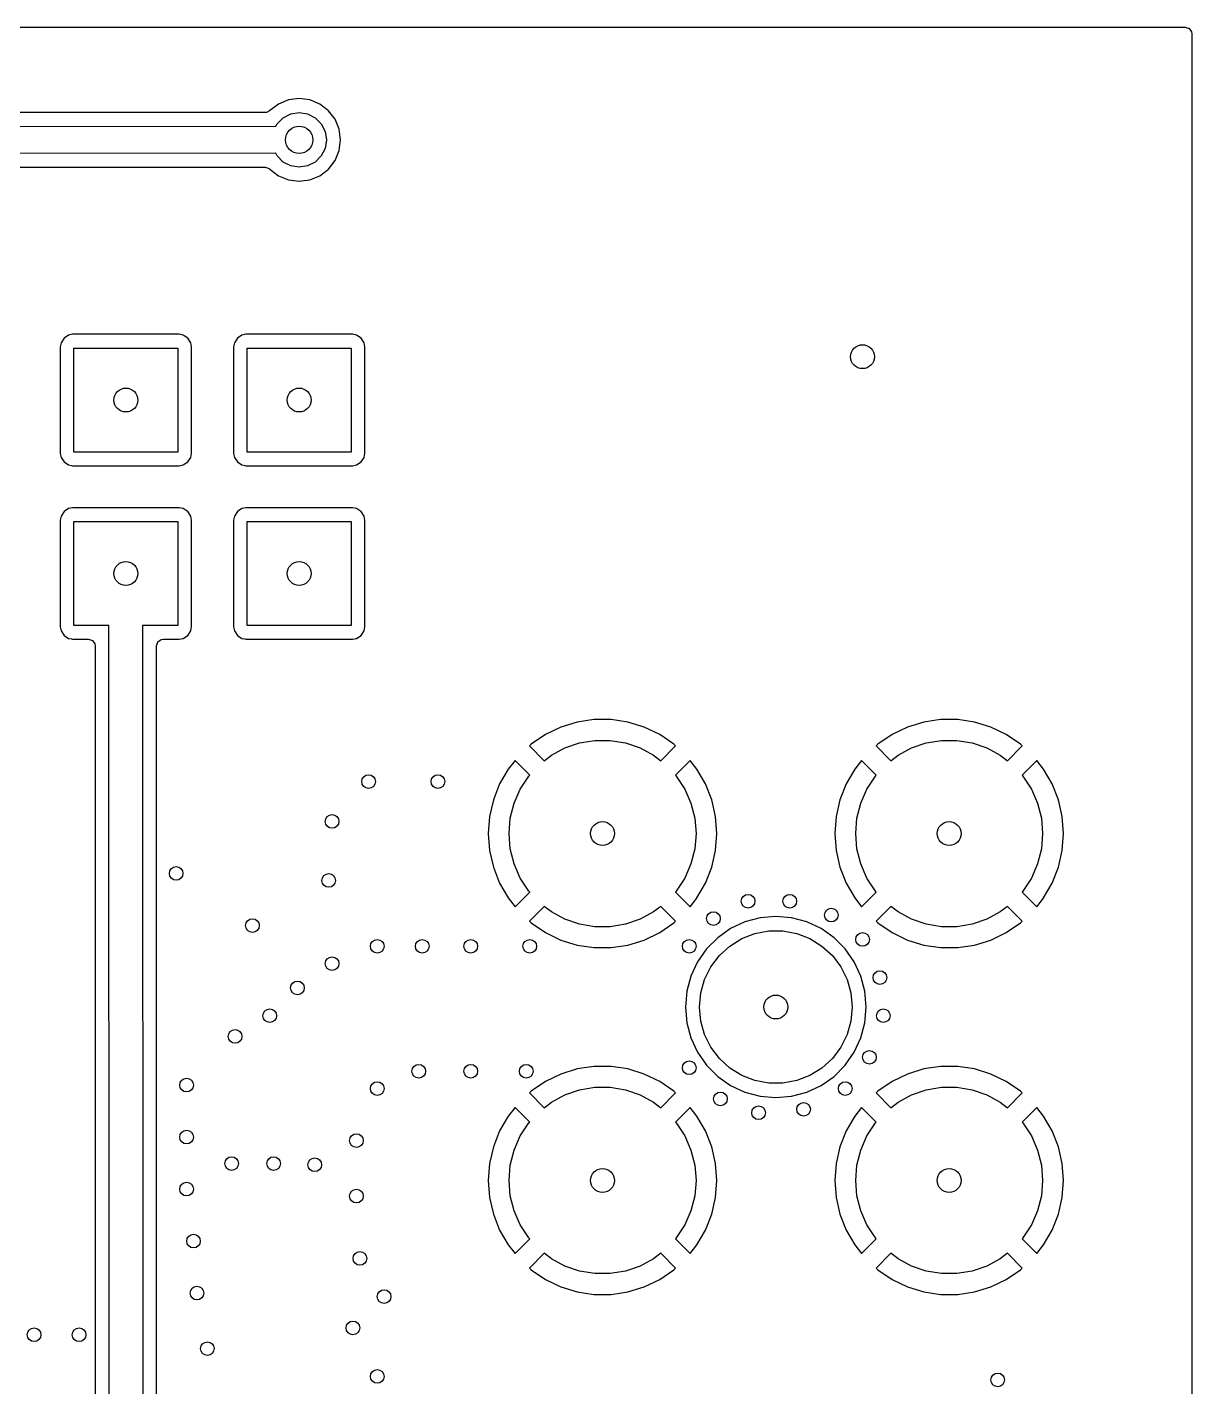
# Model space of a CAD drawing. Extents: x 5.29 to 6.87, y -4.43 to -2.85.
# Drawn here: x 6.199 to 6.871, y -3.638 to -2.854 of the extents above; entities that cross this region are included whole.
import ezdxf

# ---------------------------------------------------------------- set-up
doc = ezdxf.new("R2010")
doc.units = 0
doc.header["$MEASUREMENT"] = 0
doc.layers.add('BLACK', color=7, linetype='CONTINUOUS')

msp = doc.modelspace()

# ---------------------------------------------------------------- linework, layer by layer
at = {"layer": 'BLACK', "linetype": 'CONTINUOUS'}
for p, q in [((5.29441, -2.8535), (6.86661, -2.8535)), ((6.86661, -2.8535), (6.86891, -2.85425)), ((6.86891, -2.85425), (6.87032, -2.8562)), ((6.87032, -2.8562), (6.87051, -2.8574)), ((6.87051, -2.8574), (6.87051, -4.42961)), ((6.34359, -2.89785), (6.33845, -2.9018)), ((6.34934, -2.89547), (6.34359, -2.89785)), ((6.34359, -2.89785), (6.34359, -2.89785)), ((6.35551, -2.89466), (6.34934, -2.89547)), ((6.34934, -2.89547), (6.34934, -2.89547)), ((6.36168, -2.89547), (6.35551, -2.89466)), ((6.35551, -2.89466), (6.35551, -2.89466)), ((6.36743, -2.89785), (6.36168, -2.89547)), ((6.36168, -2.89547), (6.36168, -2.89547)), ((6.37237, -2.90164), (6.36743, -2.89785)), ((6.33594, -2.90274), (6.17508, -2.90274)), ((6.33655, -2.90269), (6.33594, -2.90274)), ((6.33841, -2.90174), (6.33655, -2.90269)), ((6.33845, -2.9018), (6.33841, -2.90174)), ((6.34277, -2.90925), (6.34626, -2.90576)), ((6.34626, -2.90576), (6.35065, -2.90353)), ((6.35065, -2.90353), (6.35551, -2.90276)), ((6.35551, -2.90276), (6.36038, -2.90353)), ((6.36038, -2.90353), (6.36477, -2.90576)), ((6.36477, -2.90576), (6.36825, -2.90925)), ((6.37616, -2.90658), (6.37237, -2.90164)), ((6.37237, -2.90164), (6.37237, -2.90164)), ((6.37237, -2.90164), (6.37237, -2.90164)), ((6.37237, -2.90164), (6.37237, -2.90164)), ((6.37237, -2.90164), (6.37237, -2.90164)), ((6.37855, -2.91233), (6.37616, -2.90658)), ((6.37616, -2.90658), (6.37616, -2.90658)), ((6.16903, -2.91077), (6.34206, -2.91064)), ((6.34206, -2.91064), (6.34277, -2.90925)), ((6.36825, -2.90925), (6.37049, -2.91364)), ((6.37049, -2.91364), (6.37126, -2.9185)), ((6.37936, -2.9185), (6.37855, -2.91233)), ((6.37049, -2.92337), (6.36825, -2.92776)), ((6.37126, -2.9185), (6.37049, -2.92337)), ((6.37855, -2.92468), (6.37936, -2.9185)), ((6.342, -2.92624), (6.16896, -2.92637)), ((6.34277, -2.92776), (6.342, -2.92624)), ((6.34626, -2.93124), (6.34277, -2.92776)), ((6.35065, -2.93348), (6.34626, -2.93124)), ((6.36477, -2.93124), (6.36038, -2.93348)), ((6.36825, -2.92776), (6.36477, -2.93124)), ((6.37237, -2.93537), (6.37616, -2.93043)), ((6.37616, -2.93043), (6.37855, -2.92468)), ((6.17508, -2.93427), (6.33594, -2.93427)), ((6.33594, -2.93427), (6.33823, -2.93502)), ((6.33823, -2.93502), (6.33857, -2.9353)), ((6.33857, -2.9353), (6.33865, -2.93537)), ((6.33865, -2.93537), (6.33865, -2.93537)), ((6.33865, -2.93537), (6.34359, -2.93915)), ((6.34359, -2.93915), (6.34934, -2.94154)), ((6.35551, -2.93425), (6.35065, -2.93348)), ((6.36038, -2.93348), (6.35551, -2.93425)), ((6.36168, -2.94154), (6.36743, -2.93915)), ((6.36743, -2.93915), (6.37237, -2.93537)), ((6.34934, -2.94154), (6.35397, -2.94215)), ((6.35397, -2.94215), (6.35551, -2.94235)), ((6.35551, -2.94235), (6.35675, -2.94219)), ((6.35551, -2.94235), (6.35551, -2.94235)), ((6.35551, -2.94235), (6.35551, -2.94235)), ((6.35675, -2.94219), (6.36168, -2.94154)), ((6.21982, -3.03281), (6.21808, -3.03542)), ((6.22243, -3.03107), (6.21982, -3.03281)), ((6.21982, -3.03281), (6.21982, -3.03281)), ((6.22473, -3.03061), (6.22243, -3.03107)), ((6.22243, -3.03107), (6.22243, -3.03107)), ((6.28629, -3.03061), (6.22473, -3.03061)), ((6.22473, -3.03061), (6.22473, -3.03061)), ((6.22473, -3.03061), (6.22473, -3.03061)), ((6.28859, -3.03107), (6.28629, -3.03061)), ((6.28629, -3.03061), (6.28629, -3.03061)), ((6.28908, -3.0314), (6.28859, -3.03107)), ((6.28859, -3.03107), (6.28859, -3.03107)), ((6.28859, -3.03107), (6.28859, -3.03107)), ((6.28859, -3.03107), (6.28859, -3.03107)), ((6.2912, -3.03281), (6.28908, -3.0314)), ((6.29295, -3.03542), (6.2912, -3.03281)), ((6.31982, -3.03281), (6.31808, -3.03542)), ((6.32243, -3.03107), (6.31982, -3.03281)), ((6.31982, -3.03281), (6.31982, -3.03281)), ((6.32473, -3.03061), (6.32243, -3.03107)), ((6.32243, -3.03107), (6.32243, -3.03107)), ((6.38629, -3.03061), (6.32473, -3.03061)), ((6.32473, -3.03061), (6.32473, -3.03061)), ((6.32473, -3.03061), (6.32473, -3.03061)), ((6.38859, -3.03107), (6.38629, -3.03061)), ((6.38629, -3.03061), (6.38629, -3.03061)), ((6.38908, -3.0314), (6.38859, -3.03107)), ((6.38859, -3.03107), (6.38859, -3.03107)), ((6.38859, -3.03107), (6.38859, -3.03107)), ((6.38859, -3.03107), (6.38859, -3.03107)), ((6.3912, -3.03281), (6.38908, -3.0314)), ((6.39295, -3.03542), (6.3912, -3.03281)), ((6.21808, -3.03542), (6.21762, -3.03773)), ((6.21762, -3.03773), (6.21762, -3.03773)), ((6.21762, -3.03773), (6.21762, -3.09928)), ((6.21808, -3.03542), (6.21808, -3.03542)), ((6.22551, -3.0985), (6.22551, -3.0385)), ((6.22551, -3.0385), (6.28551, -3.0385)), ((6.28551, -3.0385), (6.28551, -3.0985)), ((6.29341, -3.03773), (6.29295, -3.03542)), ((6.29341, -3.09928), (6.29341, -3.03773)), ((6.29341, -3.03773), (6.29341, -3.03773)), ((6.31808, -3.03542), (6.31762, -3.03773)), ((6.31762, -3.03773), (6.31762, -3.03773)), ((6.31762, -3.03773), (6.31762, -3.09928)), ((6.31808, -3.03542), (6.31808, -3.03542)), ((6.32551, -3.0985), (6.32551, -3.0385)), ((6.32551, -3.0385), (6.38551, -3.0385)), ((6.38551, -3.0385), (6.38551, -3.0985)), ((6.39341, -3.03773), (6.39295, -3.03542)), ((6.39341, -3.09928), (6.39341, -3.03773)), ((6.21762, -3.09928), (6.21762, -3.09928)), ((6.21762, -3.09928), (6.21808, -3.10158)), ((6.21808, -3.10158), (6.21808, -3.10158)), ((6.21808, -3.10158), (6.21982, -3.10419)), ((6.21982, -3.10419), (6.22243, -3.10594)), ((6.28551, -3.0985), (6.22551, -3.0985)), ((6.28859, -3.10594), (6.2912, -3.10419)), ((6.2912, -3.10419), (6.29295, -3.10158)), ((6.29295, -3.10158), (6.29341, -3.09928)), ((6.31762, -3.09928), (6.31762, -3.09928)), ((6.31762, -3.09928), (6.31808, -3.10158)), ((6.31808, -3.10158), (6.31808, -3.10158)), ((6.31808, -3.10158), (6.31982, -3.10419)), ((6.31982, -3.10419), (6.32243, -3.10594)), ((6.38551, -3.0985), (6.32551, -3.0985)), ((6.38859, -3.10594), (6.3912, -3.10419)), ((6.3912, -3.10419), (6.39295, -3.10158)), ((6.39295, -3.10158), (6.39341, -3.09928)), ((6.22243, -3.10594), (6.22418, -3.10629)), ((6.22418, -3.10629), (6.22473, -3.1064)), ((6.22473, -3.1064), (6.22473, -3.1064)), ((6.22473, -3.1064), (6.22473, -3.1064)), ((6.22473, -3.1064), (6.22473, -3.1064)), ((6.22473, -3.1064), (6.28629, -3.1064)), ((6.28629, -3.1064), (6.28859, -3.10594)), ((6.28629, -3.1064), (6.28629, -3.1064)), ((6.32243, -3.10594), (6.32418, -3.10629)), ((6.32418, -3.10629), (6.32473, -3.1064)), ((6.32473, -3.1064), (6.32473, -3.1064)), ((6.32473, -3.1064), (6.32473, -3.1064)), ((6.32473, -3.1064), (6.32473, -3.1064)), ((6.32473, -3.1064), (6.38629, -3.1064)), ((6.38629, -3.1064), (6.38859, -3.10594)), ((6.38629, -3.1064), (6.38629, -3.1064)), ((6.21808, -3.13542), (6.21762, -3.13773)), ((6.21982, -3.13281), (6.21808, -3.13542)), ((6.21808, -3.13542), (6.21808, -3.13542)), ((6.22243, -3.13107), (6.21982, -3.13281)), ((6.21982, -3.13281), (6.21982, -3.13281)), ((6.22473, -3.13061), (6.22243, -3.13107)), ((6.22243, -3.13107), (6.22243, -3.13107)), ((6.28629, -3.13061), (6.22473, -3.13061)), ((6.22473, -3.13061), (6.22473, -3.13061)), ((6.22473, -3.13061), (6.22473, -3.13061)), ((6.28859, -3.13107), (6.28629, -3.13061)), ((6.28629, -3.13061), (6.28629, -3.13061)), ((6.29079, -3.13254), (6.28859, -3.13107)), ((6.28859, -3.13107), (6.28859, -3.13107)), ((6.28859, -3.13107), (6.28859, -3.13107)), ((6.28859, -3.13107), (6.28859, -3.13107)), ((6.2912, -3.13281), (6.29079, -3.13254)), ((6.29295, -3.13542), (6.2912, -3.13281)), ((6.29341, -3.13773), (6.29295, -3.13542)), ((6.31808, -3.13542), (6.31762, -3.13773)), ((6.31982, -3.13281), (6.31808, -3.13542)), ((6.31808, -3.13542), (6.31808, -3.13542)), ((6.32243, -3.13107), (6.31982, -3.13281)), ((6.31982, -3.13281), (6.31982, -3.13281)), ((6.32473, -3.13061), (6.32243, -3.13107)), ((6.32243, -3.13107), (6.32243, -3.13107)), ((6.38629, -3.13061), (6.32473, -3.13061)), ((6.32473, -3.13061), (6.32473, -3.13061)), ((6.32473, -3.13061), (6.32473, -3.13061)), ((6.38859, -3.13107), (6.38629, -3.13061)), ((6.38629, -3.13061), (6.38629, -3.13061)), ((6.39079, -3.13254), (6.38859, -3.13107)), ((6.38859, -3.13107), (6.38859, -3.13107)), ((6.38859, -3.13107), (6.38859, -3.13107)), ((6.38859, -3.13107), (6.38859, -3.13107)), ((6.3912, -3.13281), (6.39079, -3.13254)), ((6.39295, -3.13542), (6.3912, -3.13281)), ((6.39341, -3.13773), (6.39295, -3.13542)), ((6.21762, -3.13773), (6.21762, -3.13773)), ((6.21762, -3.13773), (6.21762, -3.19928)), ((6.22551, -3.1985), (6.22551, -3.1385)), ((6.22551, -3.1385), (6.28551, -3.1385)), ((6.28551, -3.1385), (6.28551, -3.1985)), ((6.29341, -3.19928), (6.29341, -3.13773)), ((6.29341, -3.13773), (6.29341, -3.13773)), ((6.31762, -3.13773), (6.31762, -3.13773)), ((6.31762, -3.13773), (6.31762, -3.19928)), ((6.32551, -3.1985), (6.32551, -3.1385)), ((6.32551, -3.1385), (6.38551, -3.1385)), ((6.38551, -3.1385), (6.38551, -3.1985)), ((6.39341, -3.19928), (6.39341, -3.13773)), ((6.24568, -3.1985), (6.22551, -3.1985)), ((6.24585, -3.70617), (6.24568, -3.1985)), ((6.28551, -3.1985), (6.26518, -3.1985)), ((6.26518, -3.1985), (6.26535, -3.70635)), ((6.38551, -3.1985), (6.32551, -3.1985)), ((6.21762, -3.19928), (6.21762, -3.19928)), ((6.21762, -3.19928), (6.21808, -3.20158)), ((6.21808, -3.20158), (6.21808, -3.20158)), ((6.21808, -3.20158), (6.21982, -3.20419)), ((6.21982, -3.20419), (6.21982, -3.20419)), ((6.21982, -3.20419), (6.22243, -3.20594)), ((6.22243, -3.20594), (6.22418, -3.20629)), ((6.22418, -3.20629), (6.22473, -3.2064)), ((6.22473, -3.2064), (6.22473, -3.2064)), ((6.22473, -3.2064), (6.22473, -3.2064)), ((6.22473, -3.2064), (6.23388, -3.2064)), ((6.23388, -3.2064), (6.23617, -3.20714)), ((6.27594, -3.20659), (6.27715, -3.2064)), ((6.27715, -3.2064), (6.28629, -3.2064)), ((6.28629, -3.2064), (6.28859, -3.20594)), ((6.28629, -3.2064), (6.28629, -3.2064)), ((6.28859, -3.20594), (6.2912, -3.20419)), ((6.2912, -3.20419), (6.29295, -3.20158)), ((6.29295, -3.20158), (6.29341, -3.19928)), ((6.31762, -3.19928), (6.31762, -3.19928)), ((6.31762, -3.19928), (6.31808, -3.20158)), ((6.31808, -3.20158), (6.31808, -3.20158)), ((6.31808, -3.20158), (6.31982, -3.20419)), ((6.31982, -3.20419), (6.31982, -3.20419)), ((6.31982, -3.20419), (6.32243, -3.20594)), ((6.32243, -3.20594), (6.32418, -3.20629)), ((6.32418, -3.20629), (6.32473, -3.2064)), ((6.32473, -3.2064), (6.32473, -3.2064)), ((6.32473, -3.2064), (6.32473, -3.2064)), ((6.32473, -3.2064), (6.32473, -3.2064)), ((6.32473, -3.2064), (6.38629, -3.2064)), ((6.38629, -3.2064), (6.38859, -3.20594)), ((6.38629, -3.2064), (6.38629, -3.2064)), ((6.38859, -3.20594), (6.3912, -3.20419)), ((6.3912, -3.20419), (6.39295, -3.20158)), ((6.39295, -3.20158), (6.39341, -3.19928)), ((6.23617, -3.20714), (6.23758, -3.20909)), ((6.23758, -3.20909), (6.23778, -3.2103)), ((6.23778, -3.2103), (6.23778, -3.70146)), ((6.27325, -3.2103), (6.27399, -3.208)), ((6.27325, -3.3185), (6.27325, -3.2103)), ((6.27399, -3.208), (6.27594, -3.20659)), ((6.52558, -3.25276), (6.51584, -3.25422)), ((6.53544, -3.25276), (6.52558, -3.25276)), ((6.54518, -3.25422), (6.53544, -3.25276)), ((6.72558, -3.25276), (6.71584, -3.25422)), ((6.73544, -3.25276), (6.72558, -3.25276)), ((6.74518, -3.25422), (6.73544, -3.25276)), ((6.49755, -3.2614), (6.4894, -3.26696)), ((6.50642, -3.25713), (6.49755, -3.2614)), ((6.51584, -3.25422), (6.50642, -3.25713)), ((6.51584, -3.25422), (6.51584, -3.25422)), ((6.5546, -3.25713), (6.54518, -3.25422)), ((6.54518, -3.25422), (6.54518, -3.25422)), ((6.56348, -3.2614), (6.5546, -3.25713)), ((6.57162, -3.26696), (6.56348, -3.2614)), ((6.69755, -3.2614), (6.6894, -3.26696)), ((6.70642, -3.25713), (6.69755, -3.2614)), ((6.71584, -3.25422), (6.70642, -3.25713)), ((6.71584, -3.25422), (6.71584, -3.25422)), ((6.7546, -3.25713), (6.74518, -3.25422)), ((6.74518, -3.25422), (6.74518, -3.25422)), ((6.76348, -3.2614), (6.7546, -3.25713)), ((6.77162, -3.26696), (6.76348, -3.2614)), ((6.4894, -3.26696), (6.48832, -3.26796)), ((6.48832, -3.26796), (6.4969, -3.27655)), ((6.50101, -3.27335), (6.50885, -3.26911)), ((6.50885, -3.26911), (6.51727, -3.26622)), ((6.51727, -3.26622), (6.52606, -3.26475)), ((6.52606, -3.26475), (6.53497, -3.26475)), ((6.53497, -3.26475), (6.54375, -3.26622)), ((6.54375, -3.26622), (6.55218, -3.26911)), ((6.55218, -3.26911), (6.56001, -3.27335)), ((6.56412, -3.27655), (6.5727, -3.26796)), ((6.5727, -3.26796), (6.57162, -3.26696)), ((6.6894, -3.26696), (6.68832, -3.26796)), ((6.68832, -3.26796), (6.69691, -3.27655)), ((6.70101, -3.27335), (6.70885, -3.26911)), ((6.70885, -3.26911), (6.71727, -3.26622)), ((6.71727, -3.26622), (6.72606, -3.26475)), ((6.72606, -3.26475), (6.73497, -3.26475)), ((6.73497, -3.26475), (6.74375, -3.26622)), ((6.74375, -3.26622), (6.75218, -3.26911)), ((6.75218, -3.26911), (6.76001, -3.27335)), ((6.76412, -3.27655), (6.7727, -3.26796)), ((6.7727, -3.26796), (6.77162, -3.26696)), ((6.48002, -3.27637), (6.47604, -3.28136)), ((6.48847, -3.28481), (6.48002, -3.27637)), ((6.4969, -3.27655), (6.50101, -3.27335)), ((6.56001, -3.27335), (6.56412, -3.27655)), ((6.581, -3.27637), (6.57256, -3.28481)), ((6.58499, -3.28136), (6.581, -3.27637)), ((6.68002, -3.27637), (6.67604, -3.28136)), ((6.68847, -3.28481), (6.68002, -3.27637)), ((6.69691, -3.27655), (6.70101, -3.27335)), ((6.76001, -3.27335), (6.76412, -3.27655)), ((6.781, -3.27637), (6.77256, -3.28481)), ((6.78499, -3.28136), (6.781, -3.27637)), ((6.47604, -3.28136), (6.47111, -3.2899)), ((6.48795, -3.28538), (6.48847, -3.28481)), ((6.57256, -3.28481), (6.57308, -3.28538)), ((6.58991, -3.2899), (6.58499, -3.28136)), ((6.58499, -3.28136), (6.58499, -3.28136)), ((6.67604, -3.28136), (6.67111, -3.2899)), ((6.68795, -3.28538), (6.68847, -3.28481)), ((6.77256, -3.28481), (6.77308, -3.28538)), ((6.78991, -3.2899), (6.78499, -3.28136)), ((6.78499, -3.28136), (6.78499, -3.28136)), ((6.47111, -3.2899), (6.46751, -3.29907)), ((6.47111, -3.2899), (6.47111, -3.2899)), ((6.48308, -3.29283), (6.48795, -3.28538)), ((6.57308, -3.28538), (6.57795, -3.29283)), ((6.59352, -3.29907), (6.58991, -3.2899)), ((6.58991, -3.2899), (6.58991, -3.2899)), ((6.67111, -3.2899), (6.66751, -3.29907)), ((6.67111, -3.2899), (6.67111, -3.2899)), ((6.68308, -3.29283), (6.68795, -3.28538)), ((6.77308, -3.28538), (6.77795, -3.29283)), ((6.79352, -3.29907), (6.78991, -3.2899)), ((6.78991, -3.2899), (6.78991, -3.2899)), ((6.46751, -3.29907), (6.46532, -3.30868)), ((6.4795, -3.30099), (6.48308, -3.29283)), ((6.57795, -3.29283), (6.58153, -3.30099)), ((6.59571, -3.30868), (6.59352, -3.29907)), ((6.66751, -3.29907), (6.66532, -3.30868)), ((6.6795, -3.30099), (6.68308, -3.29283)), ((6.77795, -3.29283), (6.78153, -3.30099)), ((6.79571, -3.30868), (6.79352, -3.29907)), ((6.47731, -3.30963), (6.4795, -3.30099)), ((6.58153, -3.30099), (6.58371, -3.30963)), ((6.67731, -3.30963), (6.6795, -3.30099)), ((6.78153, -3.30099), (6.78371, -3.30963)), ((6.46532, -3.30868), (6.46458, -3.3185)), ((6.46532, -3.30868), (6.46532, -3.30868)), ((6.47657, -3.3185), (6.47731, -3.30963)), ((6.58371, -3.30963), (6.58445, -3.3185)), ((6.59571, -3.30868), (6.59571, -3.30868)), ((6.59644, -3.3185), (6.59571, -3.30868)), ((6.66532, -3.30868), (6.66458, -3.3185)), ((6.66532, -3.30868), (6.66532, -3.30868)), ((6.67657, -3.3185), (6.67731, -3.30963)), ((6.78371, -3.30963), (6.78445, -3.3185)), ((6.79644, -3.3185), (6.79571, -3.30868)), ((6.79571, -3.30868), (6.79571, -3.30868)), ((6.27325, -3.4185), (6.27325, -3.3185)), ((6.46458, -3.3185), (6.46458, -3.3185)), ((6.46458, -3.3185), (6.46532, -3.32833)), ((6.47731, -3.32738), (6.47657, -3.3185)), ((6.58445, -3.3185), (6.58371, -3.32738)), ((6.59571, -3.32833), (6.59644, -3.3185)), ((6.59644, -3.3185), (6.59644, -3.3185)), ((6.66458, -3.3185), (6.66532, -3.32833)), ((6.66458, -3.3185), (6.66458, -3.3185)), ((6.67731, -3.32738), (6.67657, -3.3185)), ((6.78445, -3.3185), (6.78371, -3.32738)), ((6.79571, -3.32833), (6.79644, -3.3185)), ((6.79644, -3.3185), (6.79644, -3.3185)), ((6.46532, -3.32833), (6.46532, -3.32833)), ((6.46532, -3.32833), (6.46751, -3.33794)), ((6.4795, -3.33602), (6.47731, -3.32738)), ((6.58371, -3.32738), (6.58153, -3.33602)), ((6.59352, -3.33794), (6.59571, -3.32833)), ((6.59571, -3.32833), (6.59571, -3.32833)), ((6.66532, -3.32833), (6.66532, -3.32833)), ((6.66532, -3.32833), (6.66751, -3.33794)), ((6.6795, -3.33602), (6.67731, -3.32738)), ((6.78371, -3.32738), (6.78153, -3.33602)), ((6.79352, -3.33794), (6.79571, -3.32833)), ((6.79571, -3.32833), (6.79571, -3.32833)), ((6.46751, -3.33794), (6.47111, -3.34711)), ((6.48308, -3.34418), (6.4795, -3.33602)), ((6.58153, -3.33602), (6.57795, -3.34418)), ((6.58991, -3.34711), (6.59352, -3.33794)), ((6.66751, -3.33794), (6.67111, -3.34711)), ((6.68308, -3.34418), (6.6795, -3.33602)), ((6.78153, -3.33602), (6.77795, -3.34418)), ((6.78991, -3.34711), (6.79352, -3.33794)), ((6.47111, -3.34711), (6.47111, -3.34711)), ((6.47111, -3.34711), (6.47604, -3.35564)), ((6.48795, -3.35163), (6.48308, -3.34418)), ((6.57795, -3.34418), (6.57308, -3.35163)), ((6.58499, -3.35564), (6.58991, -3.34711)), ((6.58991, -3.34711), (6.58991, -3.34711)), ((6.67111, -3.34711), (6.67111, -3.34711)), ((6.67111, -3.34711), (6.67604, -3.35564)), ((6.68795, -3.35163), (6.68308, -3.34418)), ((6.77795, -3.34418), (6.77308, -3.35163)), ((6.78499, -3.35564), (6.78991, -3.34711)), ((6.78991, -3.34711), (6.78991, -3.34711)), ((6.48002, -3.36064), (6.48847, -3.3522)), ((6.48847, -3.3522), (6.48795, -3.35163)), ((6.57308, -3.35163), (6.57256, -3.3522)), ((6.57256, -3.3522), (6.581, -3.36064)), ((6.68002, -3.36064), (6.68847, -3.3522)), ((6.68847, -3.3522), (6.68795, -3.35163)), ((6.77308, -3.35163), (6.77256, -3.3522)), ((6.77256, -3.3522), (6.781, -3.36064)), ((6.47604, -3.35564), (6.47604, -3.35564)), ((6.47604, -3.35564), (6.48002, -3.36064)), ((6.4969, -3.36046), (6.48832, -3.36905)), ((6.50101, -3.36366), (6.4969, -3.36046)), ((6.56412, -3.36046), (6.56001, -3.36366)), ((6.5727, -3.36905), (6.56412, -3.36046)), ((6.581, -3.36064), (6.58499, -3.35565)), ((6.58499, -3.35565), (6.58499, -3.35564)), ((6.67604, -3.35564), (6.67604, -3.35564)), ((6.67604, -3.35564), (6.68002, -3.36064)), ((6.69691, -3.36046), (6.68832, -3.36905)), ((6.70101, -3.36366), (6.69691, -3.36046)), ((6.76412, -3.36046), (6.76001, -3.36366)), ((6.7727, -3.36905), (6.76412, -3.36046)), ((6.781, -3.36064), (6.78499, -3.35565)), ((6.78499, -3.35565), (6.78499, -3.35564)), ((6.48832, -3.36905), (6.4894, -3.37005)), ((6.4894, -3.37005), (6.4894, -3.37005)), ((6.4894, -3.37005), (6.49755, -3.3756)), ((6.50885, -3.3679), (6.50101, -3.36366)), ((6.51727, -3.37079), (6.50885, -3.3679)), ((6.52606, -3.37226), (6.51727, -3.37079)), ((6.54375, -3.37079), (6.53497, -3.37226)), ((6.55218, -3.3679), (6.54375, -3.37079)), ((6.56001, -3.36366), (6.55218, -3.3679)), ((6.56348, -3.3756), (6.57162, -3.37005)), ((6.57162, -3.37005), (6.5727, -3.36905)), ((6.57162, -3.37005), (6.57162, -3.37005)), ((6.61266, -3.36946), (6.60442, -3.37331)), ((6.62145, -3.36711), (6.61266, -3.36946)), ((6.63051, -3.36632), (6.62145, -3.36711)), ((6.63957, -3.36711), (6.63051, -3.36632)), ((6.63051, -3.36632), (6.63051, -3.36632)), ((6.64836, -3.36946), (6.63957, -3.36711)), ((6.63957, -3.36711), (6.63957, -3.36711)), ((6.63957, -3.36711), (6.63957, -3.36711)), ((6.65661, -3.37331), (6.64836, -3.36946)), ((6.68832, -3.36905), (6.6894, -3.37005)), ((6.6894, -3.37005), (6.6894, -3.37005)), ((6.6894, -3.37005), (6.69755, -3.3756)), ((6.70885, -3.3679), (6.70101, -3.36366)), ((6.71727, -3.37079), (6.70885, -3.3679)), ((6.72606, -3.37226), (6.71727, -3.37079)), ((6.74375, -3.37079), (6.73497, -3.37226)), ((6.75218, -3.3679), (6.74375, -3.37079)), ((6.76001, -3.36366), (6.75218, -3.3679)), ((6.76348, -3.3756), (6.77162, -3.37005)), ((6.77162, -3.37005), (6.7727, -3.36905)), ((6.77162, -3.37005), (6.77162, -3.37005)), ((6.49755, -3.3756), (6.50642, -3.37988)), ((6.53497, -3.37226), (6.52606, -3.37226)), ((6.5546, -3.37988), (6.56348, -3.3756)), ((6.59697, -3.37853), (6.59053, -3.38496)), ((6.60442, -3.37331), (6.59697, -3.37853)), ((6.60394, -3.38332), (6.61086, -3.37903)), ((6.61086, -3.37903), (6.61844, -3.37609)), ((6.61844, -3.37609), (6.62644, -3.3746)), ((6.62644, -3.3746), (6.63458, -3.3746)), ((6.63458, -3.3746), (6.64258, -3.37609)), ((6.64258, -3.37609), (6.65017, -3.37903)), ((6.65017, -3.37903), (6.65708, -3.38332)), ((6.65988, -3.3756), (6.65661, -3.37331)), ((6.66406, -3.37853), (6.65988, -3.3756)), ((6.67049, -3.38496), (6.66406, -3.37853)), ((6.66406, -3.37853), (6.66406, -3.37853)), ((6.66406, -3.37853), (6.66406, -3.37853)), ((6.69755, -3.3756), (6.70642, -3.37988)), ((6.73497, -3.37226), (6.72606, -3.37226)), ((6.7546, -3.37988), (6.76348, -3.3756)), ((6.50642, -3.37988), (6.51584, -3.38278)), ((6.51584, -3.38278), (6.51584, -3.38278)), ((6.51584, -3.38278), (6.52558, -3.38425)), ((6.52558, -3.38425), (6.52558, -3.38425)), ((6.52558, -3.38425), (6.53544, -3.38425)), ((6.53544, -3.38425), (6.54518, -3.38278)), ((6.53544, -3.38425), (6.53544, -3.38425)), ((6.54518, -3.38278), (6.5546, -3.37988)), ((6.54518, -3.38278), (6.54518, -3.38278)), ((6.59053, -3.38496), (6.58532, -3.39241)), ((6.59793, -3.3888), (6.60394, -3.38332)), ((6.65708, -3.38332), (6.6631, -3.3888)), ((6.67571, -3.39241), (6.67049, -3.38496)), ((6.70642, -3.37988), (6.71584, -3.38278)), ((6.71584, -3.38278), (6.71584, -3.38278)), ((6.71584, -3.38278), (6.72558, -3.38425)), ((6.72558, -3.38425), (6.72558, -3.38425)), ((6.72558, -3.38425), (6.73544, -3.38425)), ((6.73544, -3.38425), (6.74518, -3.38278)), ((6.73544, -3.38425), (6.73544, -3.38425)), ((6.74518, -3.38278), (6.7546, -3.37988)), ((6.74518, -3.38278), (6.74518, -3.38278)), ((6.58532, -3.39241), (6.58147, -3.40065)), ((6.59302, -3.39529), (6.59793, -3.3888)), ((6.6631, -3.3888), (6.668, -3.39529)), ((6.67955, -3.40065), (6.67571, -3.39241)), ((6.58147, -3.40065), (6.57912, -3.40944)), ((6.58939, -3.40258), (6.59302, -3.39529)), ((6.668, -3.39529), (6.67163, -3.40258)), ((6.68191, -3.40944), (6.67955, -3.40065)), ((6.57912, -3.40944), (6.57833, -3.4185)), ((6.58717, -3.4104), (6.58939, -3.40258)), ((6.67163, -3.40258), (6.67386, -3.4104)), ((6.6827, -3.4185), (6.68191, -3.40944)), ((6.58642, -3.4185), (6.58717, -3.4104)), ((6.67386, -3.4104), (6.67461, -3.4185)), ((6.27325, -3.5185), (6.27325, -3.4185)), ((6.57833, -3.4185), (6.57833, -3.4185)), ((6.57833, -3.4185), (6.57912, -3.42757)), ((6.58717, -3.42661), (6.58642, -3.4185)), ((6.67461, -3.4185), (6.67386, -3.42661)), ((6.68191, -3.42757), (6.6827, -3.4185)), ((6.57912, -3.42757), (6.57912, -3.42757)), ((6.57912, -3.42757), (6.57912, -3.42757)), ((6.57912, -3.42757), (6.58147, -3.43635)), ((6.58939, -3.43443), (6.58717, -3.42661)), ((6.67386, -3.42661), (6.67163, -3.43443)), ((6.67955, -3.43635), (6.68191, -3.42757)), ((6.58147, -3.43635), (6.58532, -3.4446)), ((6.59302, -3.44172), (6.58939, -3.43443)), ((6.59793, -3.44821), (6.59302, -3.44172)), ((6.668, -3.44172), (6.6631, -3.44821)), ((6.67163, -3.43443), (6.668, -3.44172)), ((6.67571, -3.4446), (6.67955, -3.43635)), ((6.58532, -3.4446), (6.59053, -3.45205)), ((6.60394, -3.45369), (6.59793, -3.44821)), ((6.6631, -3.44821), (6.65708, -3.45369)), ((6.67049, -3.45205), (6.67571, -3.4446)), ((6.50642, -3.45713), (6.49755, -3.4614)), ((6.51584, -3.45422), (6.50642, -3.45713)), ((6.52558, -3.45276), (6.51584, -3.45422)), ((6.51584, -3.45422), (6.51584, -3.45422)), ((6.53544, -3.45276), (6.52558, -3.45276)), ((6.54518, -3.45422), (6.53544, -3.45276)), ((6.5546, -3.45713), (6.54518, -3.45422)), ((6.54518, -3.45422), (6.54518, -3.45422)), ((6.56348, -3.4614), (6.5546, -3.45713)), ((6.59053, -3.45205), (6.59697, -3.45848)), ((6.61086, -3.45798), (6.60394, -3.45369)), ((6.65708, -3.45369), (6.65017, -3.45798)), ((6.66406, -3.45848), (6.67049, -3.45205)), ((6.70642, -3.45713), (6.69755, -3.4614)), ((6.71584, -3.45422), (6.70642, -3.45713)), ((6.72558, -3.45276), (6.71584, -3.45422)), ((6.71584, -3.45422), (6.71584, -3.45422)), ((6.73544, -3.45276), (6.72558, -3.45276)), ((6.74518, -3.45422), (6.73544, -3.45276)), ((6.7546, -3.45713), (6.74518, -3.45422)), ((6.74518, -3.45422), (6.74518, -3.45422)), ((6.76348, -3.4614), (6.7546, -3.45713)), ((6.49755, -3.4614), (6.4894, -3.46696)), ((6.51727, -3.46622), (6.52606, -3.46475)), ((6.52606, -3.46475), (6.53497, -3.46475)), ((6.53497, -3.46475), (6.54375, -3.46622)), ((6.57162, -3.46696), (6.56348, -3.4614)), ((6.59697, -3.45848), (6.60442, -3.4637)), ((6.60442, -3.4637), (6.61266, -3.46754)), ((6.61844, -3.46092), (6.61086, -3.45798)), ((6.62644, -3.46241), (6.61844, -3.46092)), ((6.63458, -3.46241), (6.62644, -3.46241)), ((6.64258, -3.46092), (6.63458, -3.46241)), ((6.65017, -3.45798), (6.64258, -3.46092)), ((6.64836, -3.46754), (6.65661, -3.4637)), ((6.65661, -3.4637), (6.66406, -3.45848)), ((6.69755, -3.4614), (6.6894, -3.46696)), ((6.71727, -3.46622), (6.72606, -3.46475)), ((6.72606, -3.46475), (6.73497, -3.46475)), ((6.73497, -3.46475), (6.74375, -3.46622)), ((6.77162, -3.46696), (6.76348, -3.4614)), ((6.4894, -3.46696), (6.48832, -3.46796)), ((6.48832, -3.46796), (6.4969, -3.47655)), ((6.50101, -3.47335), (6.50885, -3.46911)), ((6.50885, -3.46911), (6.51727, -3.46622)), ((6.54375, -3.46622), (6.55218, -3.46911)), ((6.55218, -3.46911), (6.56001, -3.47335)), ((6.56412, -3.47655), (6.5727, -3.46796)), ((6.5727, -3.46796), (6.57162, -3.46696)), ((6.61266, -3.46754), (6.62145, -3.4699)), ((6.62145, -3.4699), (6.62145, -3.4699)), ((6.62145, -3.4699), (6.62145, -3.4699)), ((6.62145, -3.4699), (6.63051, -3.47069)), ((6.63051, -3.47069), (6.63957, -3.4699)), ((6.63051, -3.47069), (6.63051, -3.47069)), ((6.63051, -3.47069), (6.63051, -3.47069)), ((6.63957, -3.4699), (6.64836, -3.46754)), ((6.63957, -3.4699), (6.63957, -3.4699)), ((6.63957, -3.4699), (6.63957, -3.4699)), ((6.6894, -3.46696), (6.68832, -3.46796)), ((6.68832, -3.46796), (6.69691, -3.47655)), ((6.70101, -3.47335), (6.70885, -3.46911)), ((6.70885, -3.46911), (6.71727, -3.46622)), ((6.74375, -3.46622), (6.75218, -3.46911)), ((6.75218, -3.46911), (6.76001, -3.47335)), ((6.76412, -3.47655), (6.7727, -3.46796)), ((6.7727, -3.46796), (6.77162, -3.46696)), ((6.48002, -3.47637), (6.47604, -3.48136)), ((6.48847, -3.48481), (6.48002, -3.47637)), ((6.4969, -3.47655), (6.50101, -3.47335)), ((6.56001, -3.47335), (6.56412, -3.47655)), ((6.581, -3.47637), (6.57256, -3.48481)), ((6.58499, -3.48136), (6.581, -3.47637)), ((6.68002, -3.47637), (6.67604, -3.48136)), ((6.68847, -3.48481), (6.68002, -3.47637)), ((6.69691, -3.47655), (6.70101, -3.47335)), ((6.76001, -3.47335), (6.76412, -3.47655)), ((6.781, -3.47637), (6.77256, -3.48481)), ((6.78499, -3.48136), (6.781, -3.47637)), ((6.47604, -3.48136), (6.47111, -3.4899)), ((6.48308, -3.49283), (6.48795, -3.48538)), ((6.48795, -3.48538), (6.48847, -3.48481)), ((6.57256, -3.48481), (6.57308, -3.48538)), ((6.57308, -3.48538), (6.57795, -3.49283)), ((6.58991, -3.4899), (6.58499, -3.48136)), ((6.58499, -3.48136), (6.58499, -3.48136)), ((6.67604, -3.48136), (6.67111, -3.4899)), ((6.68308, -3.49283), (6.68795, -3.48538)), ((6.68795, -3.48538), (6.68847, -3.48481)), ((6.77256, -3.48481), (6.77308, -3.48538)), ((6.77308, -3.48538), (6.77795, -3.49283)), ((6.78991, -3.4899), (6.78499, -3.48136)), ((6.78499, -3.48136), (6.78499, -3.48136)), ((6.47111, -3.4899), (6.46751, -3.49907)), ((6.47111, -3.4899), (6.47111, -3.4899)), ((6.4795, -3.50099), (6.48308, -3.49283)), ((6.57795, -3.49283), (6.58153, -3.50099)), ((6.59352, -3.49907), (6.58991, -3.4899)), ((6.58991, -3.4899), (6.58991, -3.4899)), ((6.67111, -3.4899), (6.66751, -3.49907)), ((6.67111, -3.4899), (6.67111, -3.4899)), ((6.6795, -3.50099), (6.68308, -3.49283)), ((6.77795, -3.49283), (6.78153, -3.50099)), ((6.79352, -3.49907), (6.78991, -3.4899)), ((6.78991, -3.4899), (6.78991, -3.4899)), ((6.46751, -3.49907), (6.46532, -3.50868)), ((6.47731, -3.50963), (6.4795, -3.50099)), ((6.58153, -3.50099), (6.58371, -3.50963)), ((6.59571, -3.50868), (6.59352, -3.49907)), ((6.66751, -3.49907), (6.66532, -3.50868)), ((6.67731, -3.50963), (6.6795, -3.50099)), ((6.78153, -3.50099), (6.78371, -3.50963)), ((6.79571, -3.50868), (6.79352, -3.49907)), ((6.46532, -3.50868), (6.46458, -3.5185)), ((6.46532, -3.50868), (6.46532, -3.50868)), ((6.47657, -3.5185), (6.47731, -3.50963)), ((6.58371, -3.50963), (6.58445, -3.5185)), ((6.59571, -3.50868), (6.59571, -3.50868)), ((6.59644, -3.5185), (6.59571, -3.50868)), ((6.66532, -3.50868), (6.66458, -3.5185)), ((6.66532, -3.50868), (6.66532, -3.50868)), ((6.67657, -3.5185), (6.67731, -3.50963)), ((6.78371, -3.50963), (6.78445, -3.5185)), ((6.79644, -3.5185), (6.79571, -3.50868)), ((6.79571, -3.50868), (6.79571, -3.50868)), ((6.27325, -3.70146), (6.27325, -3.5185)), ((6.46458, -3.5185), (6.46458, -3.5185)), ((6.46458, -3.5185), (6.46532, -3.52833)), ((6.47731, -3.52738), (6.47657, -3.5185)), ((6.58445, -3.5185), (6.58371, -3.52738)), ((6.59571, -3.52833), (6.59644, -3.5185)), ((6.59644, -3.5185), (6.59644, -3.5185)), ((6.66458, -3.5185), (6.66532, -3.52833)), ((6.66458, -3.5185), (6.66458, -3.5185)), ((6.67731, -3.52738), (6.67657, -3.5185)), ((6.78445, -3.5185), (6.78371, -3.52738)), ((6.79571, -3.52833), (6.79644, -3.5185)), ((6.79644, -3.5185), (6.79644, -3.5185)), ((6.4795, -3.53602), (6.47731, -3.52738)), ((6.58371, -3.52738), (6.58153, -3.53602)), ((6.6795, -3.53602), (6.67731, -3.52738)), ((6.78371, -3.52738), (6.78153, -3.53602)), ((6.46532, -3.52833), (6.46532, -3.52833)), ((6.46532, -3.52833), (6.46751, -3.53794)), ((6.59352, -3.53794), (6.59571, -3.52833)), ((6.59571, -3.52833), (6.59571, -3.52833)), ((6.66532, -3.52833), (6.66532, -3.52833)), ((6.66532, -3.52833), (6.66751, -3.53794)), ((6.79352, -3.53794), (6.79571, -3.52833)), ((6.79571, -3.52833), (6.79571, -3.52833)), ((6.46751, -3.53794), (6.47111, -3.54711)), ((6.48308, -3.54418), (6.4795, -3.53602)), ((6.58153, -3.53602), (6.57795, -3.54418)), ((6.58991, -3.54711), (6.59352, -3.53794)), ((6.66751, -3.53794), (6.67111, -3.54711)), ((6.68308, -3.54418), (6.6795, -3.53602)), ((6.78153, -3.53602), (6.77795, -3.54418)), ((6.78991, -3.54711), (6.79352, -3.53794)), ((6.47111, -3.54711), (6.47111, -3.54711)), ((6.47111, -3.54711), (6.47604, -3.55564)), ((6.48795, -3.55163), (6.48308, -3.54418)), ((6.57795, -3.54418), (6.57308, -3.55163)), ((6.58499, -3.55564), (6.58991, -3.54711)), ((6.58991, -3.54711), (6.58991, -3.54711)), ((6.67111, -3.54711), (6.67111, -3.54711)), ((6.67111, -3.54711), (6.67604, -3.55564)), ((6.68795, -3.55163), (6.68308, -3.54418)), ((6.77795, -3.54418), (6.77308, -3.55163)), ((6.78499, -3.55564), (6.78991, -3.54711)), ((6.78991, -3.54711), (6.78991, -3.54711)), ((6.47604, -3.55564), (6.47604, -3.55564)), ((6.47604, -3.55564), (6.48002, -3.56064)), ((6.48002, -3.56064), (6.48847, -3.5522)), ((6.48847, -3.5522), (6.48795, -3.55163)), ((6.57308, -3.55163), (6.57256, -3.5522)), ((6.57256, -3.5522), (6.581, -3.56064)), ((6.581, -3.56064), (6.58499, -3.55565)), ((6.58499, -3.55565), (6.58499, -3.55564)), ((6.67604, -3.55564), (6.67604, -3.55564)), ((6.67604, -3.55564), (6.68002, -3.56064)), ((6.68002, -3.56064), (6.68847, -3.5522)), ((6.68847, -3.5522), (6.68795, -3.55163)), ((6.77308, -3.55163), (6.77256, -3.5522)), ((6.77256, -3.5522), (6.781, -3.56064)), ((6.781, -3.56064), (6.78499, -3.55565)), ((6.78499, -3.55565), (6.78499, -3.55564)), ((6.4969, -3.56046), (6.48832, -3.56905)), ((6.50101, -3.56366), (6.4969, -3.56046)), ((6.50885, -3.5679), (6.50101, -3.56366)), ((6.56001, -3.56366), (6.55218, -3.5679)), ((6.56412, -3.56046), (6.56001, -3.56366)), ((6.5727, -3.56905), (6.56412, -3.56046)), ((6.69691, -3.56046), (6.68832, -3.56905)), ((6.70101, -3.56366), (6.69691, -3.56046)), ((6.70885, -3.5679), (6.70101, -3.56366)), ((6.76001, -3.56366), (6.75218, -3.5679)), ((6.76412, -3.56046), (6.76001, -3.56366)), ((6.7727, -3.56905), (6.76412, -3.56046)), ((6.48832, -3.56905), (6.4894, -3.57005)), ((6.4894, -3.57005), (6.4894, -3.57005)), ((6.4894, -3.57005), (6.49755, -3.5756)), ((6.51727, -3.57079), (6.50885, -3.5679)), ((6.52606, -3.57226), (6.51727, -3.57079)), ((6.53497, -3.57226), (6.52606, -3.57226)), ((6.54375, -3.57079), (6.53497, -3.57226)), ((6.55218, -3.5679), (6.54375, -3.57079)), ((6.56348, -3.5756), (6.57162, -3.57005)), ((6.57162, -3.57005), (6.5727, -3.56905)), ((6.57162, -3.57005), (6.57162, -3.57005)), ((6.68832, -3.56905), (6.6894, -3.57005)), ((6.6894, -3.57005), (6.6894, -3.57005)), ((6.6894, -3.57005), (6.69755, -3.5756)), ((6.71727, -3.57079), (6.70885, -3.5679)), ((6.72606, -3.57226), (6.71727, -3.57079)), ((6.73497, -3.57226), (6.72606, -3.57226)), ((6.74375, -3.57079), (6.73497, -3.57226)), ((6.75218, -3.5679), (6.74375, -3.57079)), ((6.76348, -3.5756), (6.77162, -3.57005)), ((6.77162, -3.57005), (6.7727, -3.56905)), ((6.77162, -3.57005), (6.77162, -3.57005)), ((6.49755, -3.5756), (6.50642, -3.57988)), ((6.50642, -3.57988), (6.51584, -3.58278)), ((6.51584, -3.58278), (6.51584, -3.58278)), ((6.51584, -3.58278), (6.52558, -3.58425)), ((6.53544, -3.58425), (6.54518, -3.58278)), ((6.54518, -3.58278), (6.5546, -3.57988)), ((6.54518, -3.58278), (6.54518, -3.58278)), ((6.5546, -3.57988), (6.56348, -3.5756)), ((6.69755, -3.5756), (6.70642, -3.57988)), ((6.70642, -3.57988), (6.71584, -3.58278)), ((6.71584, -3.58278), (6.71584, -3.58278)), ((6.71584, -3.58278), (6.72558, -3.58425)), ((6.73544, -3.58425), (6.74518, -3.58278)), ((6.74518, -3.58278), (6.7546, -3.57988)), ((6.74518, -3.58278), (6.74518, -3.58278)), ((6.7546, -3.57988), (6.76348, -3.5756)), ((6.52558, -3.58425), (6.52558, -3.58425)), ((6.52558, -3.58425), (6.53544, -3.58425)), ((6.53544, -3.58425), (6.53544, -3.58425)), ((6.72558, -3.58425), (6.72558, -3.58425)), ((6.72558, -3.58425), (6.73544, -3.58425)), ((6.73544, -3.58425), (6.73544, -3.58425))]:
    msp.add_line(p, q, dxfattribs=at)
at = {"layer": 'BLACK'}
for centre, radius in [((6.35551, -2.9185), 0.00787), ((6.68051, -3.0435), 0.00689), ((6.25551, -3.0685), 0.00689), ((6.35551, -3.0685), 0.00689), ((6.25551, -3.1685), 0.00689), ((6.35551, -3.1685), 0.00689), ((6.39551, -3.2885), 0.00394), ((6.43551, -3.2885), 0.00394), ((6.37451, -3.3115), 0.00394), ((6.53051, -3.3185), 0.00689), ((6.73051, -3.3185), 0.00689), ((6.28451, -3.3415), 0.00394), ((6.37251, -3.3455), 0.00394), ((6.61451, -3.3575), 0.00394), ((6.63851, -3.3575), 0.00394), ((6.66251, -3.3655), 0.00394), ((6.32851, -3.3715), 0.00394), ((6.59451, -3.3675), 0.00394), ((6.68051, -3.3795), 0.00394), ((6.40051, -3.3835), 0.00394), ((6.42651, -3.3835), 0.00394), ((6.45451, -3.3835), 0.00394), ((6.48851, -3.3835), 0.00394), ((6.58051, -3.3835), 0.00394), ((6.37451, -3.3935), 0.00394), ((6.69051, -3.4015), 0.00394), ((6.35451, -3.4075), 0.00394), ((6.63051, -3.4185), 0.00689), ((6.33851, -3.4235), 0.00394), ((6.69251, -3.4235), 0.00394), ((6.31851, -3.4355), 0.00394), ((6.58051, -3.4535), 0.00394), ((6.68451, -3.4475), 0.00394), ((6.42451, -3.4555), 0.00394), ((6.45451, -3.4555), 0.00394), ((6.48651, -3.4555), 0.00394), ((6.29051, -3.4635), 0.00394), ((6.40051, -3.4655), 0.00394), ((6.67051, -3.4655), 0.00394), ((6.59851, -3.4715), 0.00394), ((6.62051, -3.4795), 0.00394), ((6.64651, -3.4775), 0.00394), ((6.29051, -3.4935), 0.00394), ((6.38851, -3.4955), 0.00394), ((6.31651, -3.50879), 0.00394), ((6.34075, -3.50879), 0.00394), ((6.36451, -3.5095), 0.00394), ((6.53051, -3.5185), 0.00689), ((6.73051, -3.5185), 0.00689), ((6.29051, -3.5235), 0.00394), ((6.38851, -3.5275), 0.00394), ((6.29451, -3.5535), 0.00394), ((6.39051, -3.5635), 0.00394), ((6.29651, -3.5835), 0.00394), ((6.40451, -3.5855), 0.00394), ((6.20251, -3.6075), 0.00394), ((6.22851, -3.6075), 0.00394), ((6.38651, -3.6035), 0.00394), ((6.30251, -3.6155), 0.00394), ((6.40051, -3.6315), 0.00394), ((6.75851, -3.6335), 0.00394)]:
    msp.add_circle(centre, radius, dxfattribs=at)

doc.saveas('drawing.dxf')
